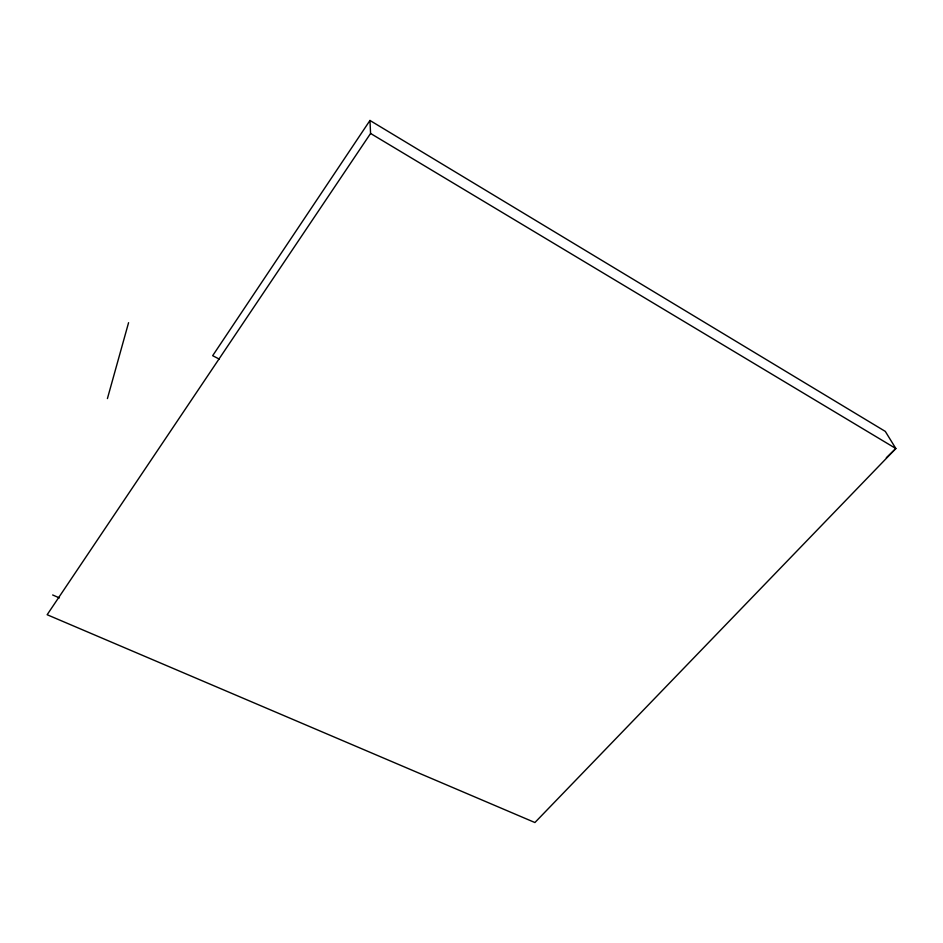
<?xml version="1.0" encoding="UTF-8"?>
<svg xmlns="http://www.w3.org/2000/svg" width="943" height="943" viewBox="0 0 943 943"><rect width="100%" height="100%" fill="white"/><g stroke="black" fill="none" stroke-linecap="round" stroke-linejoin="round"><path stroke-width="1.41" d="M107.419 398.571L128.578 322.683M369.962 120.468L370.575 133.458L47.15 614.73L534.905 822.532L895.85 448.526L885.3 431.399L369.962 120.468L212.67 355.688L219.212 359.059M886.337 457.744L895.85 448.526L370.575 133.458M52.655 594.974L59.421 597.897"/></g></svg>
